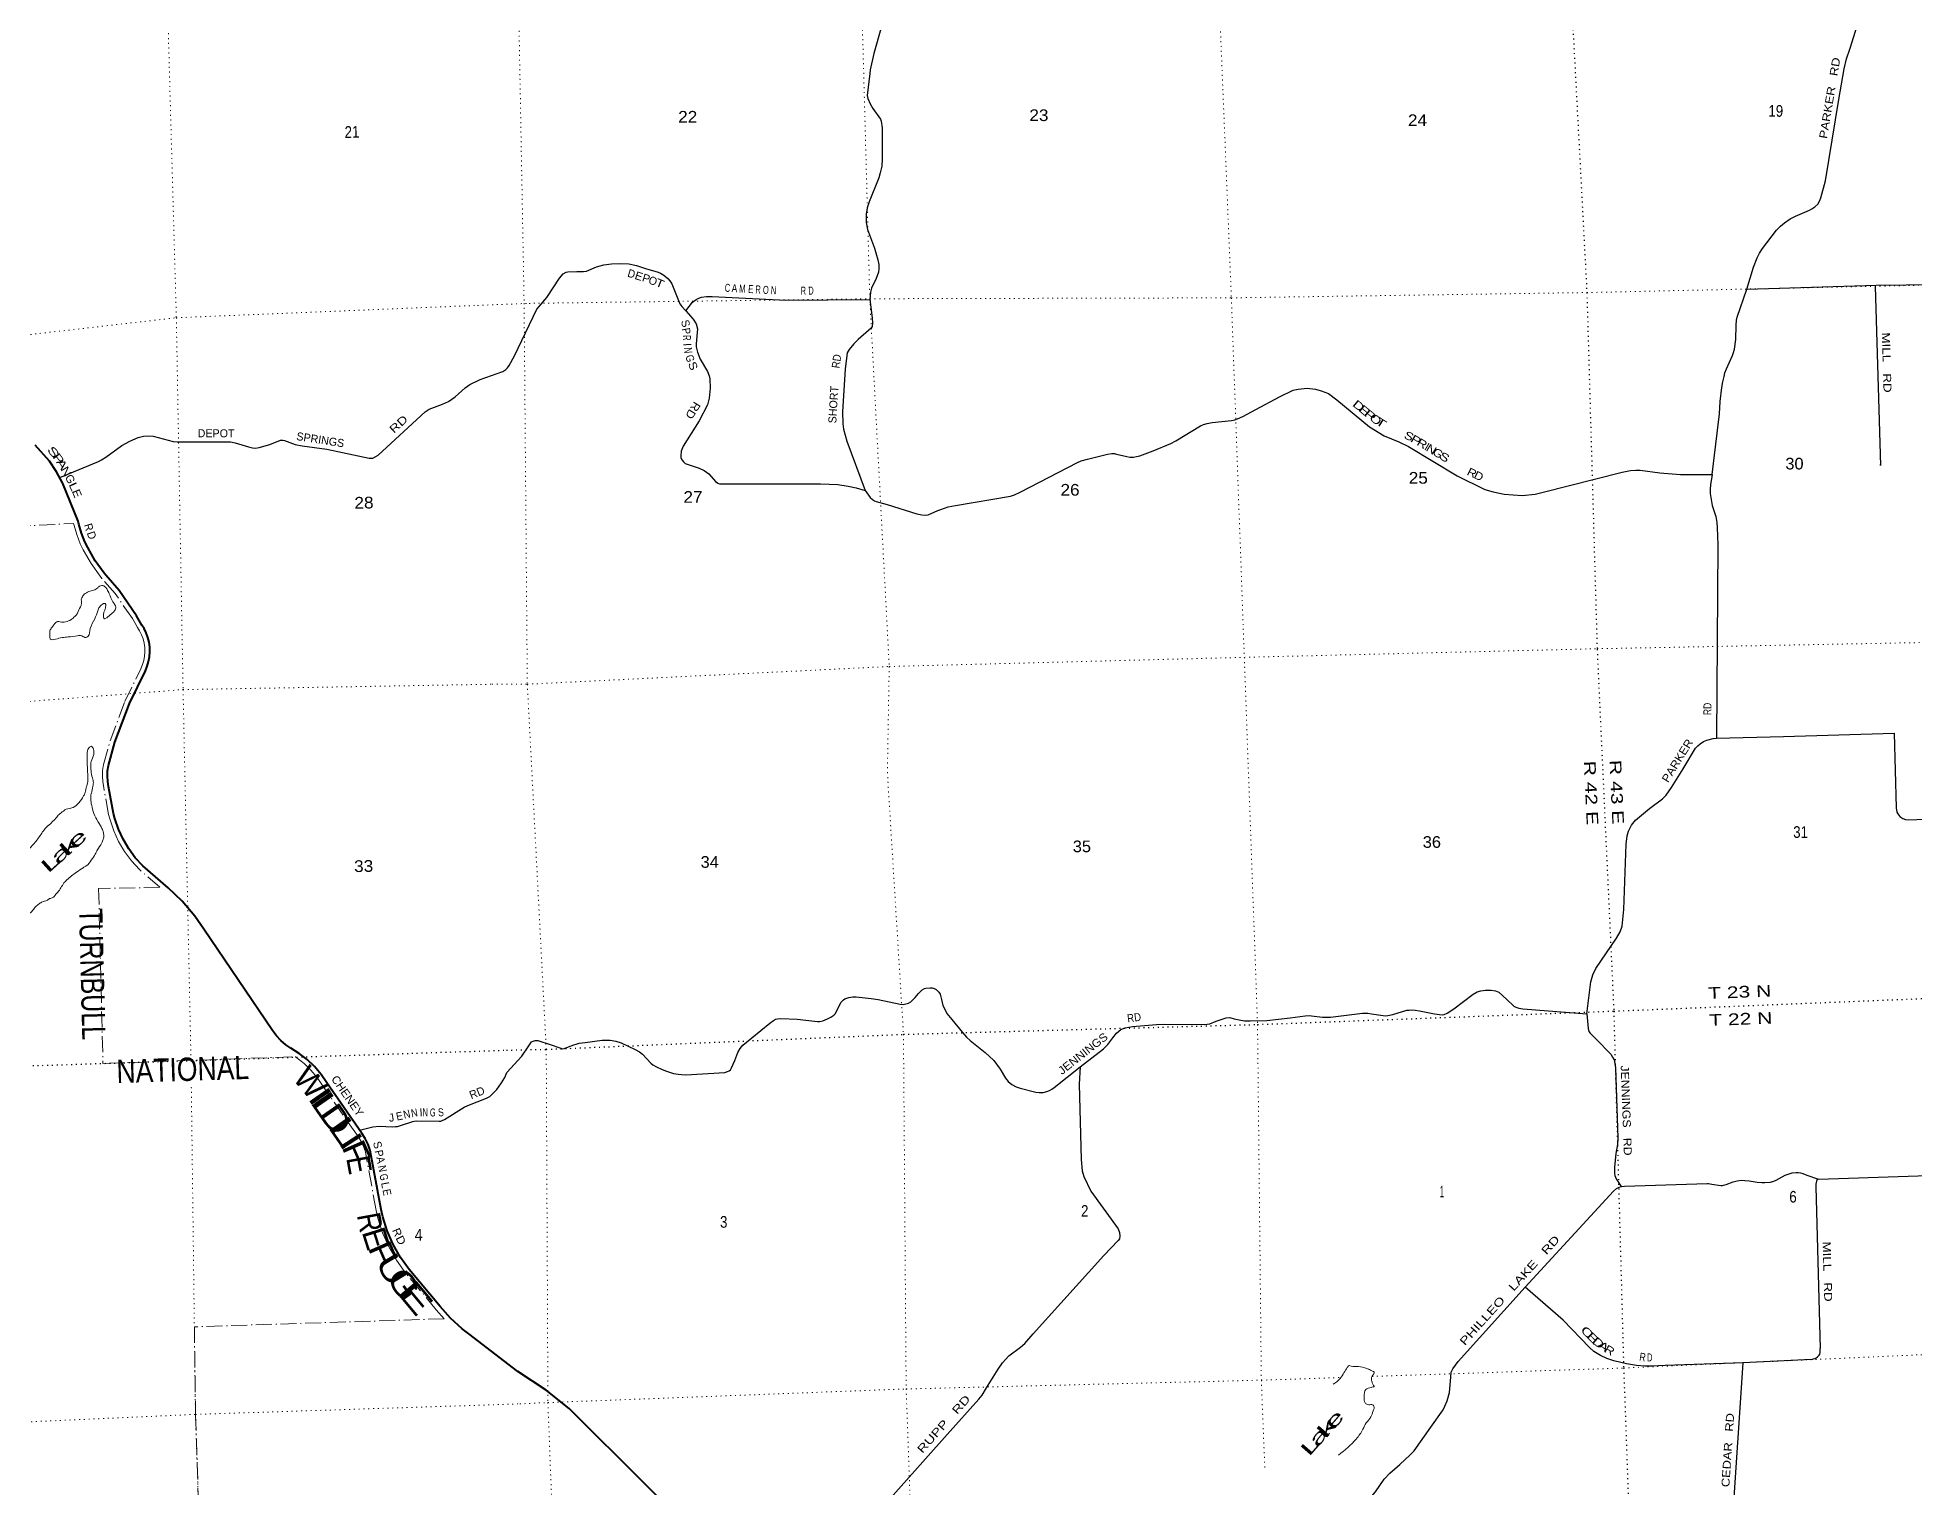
# Model space of a CAD drawing. Header units: feet. Extents: x 745759 to 1002271, y -170898 to 32007.
# Drawn here: x 863891 to 892041, y -13748 to 8004 of the extents above; entities that cross this region are included whole.
import ezdxf
from ezdxf.enums import TextEntityAlignment as Align

# ---------------------------------------------------------------- set-up
doc = ezdxf.new("R2010")
doc.units = ezdxf.units.FT
doc.header["$LTSCALE"] = 48
doc.linetypes.add('DOT_DASHED', pattern=[7.7, 5, -1.2, 0.3, -1.2])
doc.linetypes.add('DOTTED', pattern=[1.5, 0.3, -1.2])
for name, color, linetype, lineweight in [('26', 7, 'Continuous', 40), ('29', 7, 'Continuous', 25), ('39', 7, 'Continuous', 13), ('44', 7, 'DOT_DASHED', 13), ('6', 7, 'DOTTED', 25), ('7', 7, 'DOTTED', 13)]:
    doc.layers.add(name, color=color, linetype=linetype, lineweight=lineweight)
for name, color, linetype in [('27', 7, 'Continuous'), ('30', 7, 'Continuous'), ('41', 7, 'Continuous')]:
    doc.layers.add(name, color=color, linetype=linetype)

msp = doc.modelspace()

# ---------------------------------------------------------------- linework, layer by layer
at = {"layer": '26'}
for points in [[(871095.91, -12009.87), (870358.15, -11443.84), (870259.78, -11368), (870085.35, -11209.77), (869928.42, -11034.18), (869465.64, -10478.34), (869335.77, -10297.19), (869225.54, -10103.46), (869136.17, -9899.27), (869068.63, -9686.85), (869043.16, -9577.66), (868880.13, -8690.96), (868847.33, -8601.02), (868803.73, -8511.28), (868750.98, -8426.6), (868227.9, -7676.24), (868143.11, -7550.48), (868045.63, -7434.28), (867936.54, -7328.9), (867817.04, -7235.5), (867688.42, -7155.1), (867659.09, -7139.28), (867616.06, -7107.5), (867541.38, -7042.44), (867473.91, -6969.92), (867414.38, -6890.76), (866385.9, -5371.8), (866250.54, -5177.6), (866060.63, -4953.62), (865848.35, -4750.73), (865470.25, -4423.41), (865357.29, -4300.62), (865257.78, -4166.7), (865172.82, -4023.11), (865103.33, -3871.42), (865050.08, -3713.31), (865030.83, -3637.26), (864957.32, -3232.9), (864944.15, -3155.65), (864939.03, -3076.64), (864942.2, -2997.53), (864953.62, -2919.19), (865052.11, -2567.79), (865270.06, -1985.07), (865509.6, -1496.74), (865537.11, -1428.76), (865557.37, -1358.29), (865570.15, -1286.08), (865575.31, -1212.93), (865572.79, -1139.65), (865562.63, -1067.03), (865544.93, -995.86), (865519.9, -926.94), (865487.79, -861.01), (865456.61, -809.96), (865375.93, -673.03), (865113.38, -291.59), (864914.3, -62.26), (864890.08, -32.59), (864756.33, 153.31), (864642.75, 352.17), (864599.89, 439.14), (864549.22, 570.01), (864512.51, 705.46), (864498.71, 746.54), (864271.36, 1315.54), (864267.3, 1324.09), (864176.76, 1490.34), (864069.34, 1646.22), (863855.24, 1888.9)], [(874634.41, -23131.28), (874457.86, -18433.22), (874374.62, -15380.14), (874372.53, -15378.21), (874374.47, -15319.64), (874370.1, -15252.45), (874358.74, -15186.07), (874340.5, -15121.25), (874315.59, -15058.69), (874284.27, -14999.08), (874246.89, -14943.07), (874203.87, -14891.27), (874155.66, -14844.25), (871863.07, -12562.02), (871519.94, -12286.69), (871095.91, -12009.87)]]:
    msp.add_lwpolyline(points, dxfattribs=at)
at = {"layer": '29'}
for p, q in [((889094.18, 391.74), (889072.51, -2506.18)), ((887693.01, -9227.42), (888934.21, -9189.48)), ((890560.67, -9236.97), (890628.7, -11665.25)), ((889468.33, -11875.72), (889309.01, -14274.48))]:
    msp.add_line(p, q, dxfattribs=at)
for points in [[(889528.81, 4228.26), (889627.49, 4556.68), (889680.49, 4698.07), (889718.02, 4770.96), (889759.97, 4839.45), (889971.94, 5113.39), (890029.35, 5173.04), (890091.18, 5226.06), (890177.29, 5283.5), (890254.57, 5325.47), (890466.54, 5413.83), (890501.87, 5435.93), (890546.03, 5464.65), (890590.19, 5504.42), (890616.68, 5546.38), (890636.56, 5599.41), (890705, 5855.66), (890908.14, 7075.12), (890987.63, 7534.63), (891022.96, 7684.85), (891075.95, 7843.91), (891279.08, 8497.82)], [(876546.85, 8167.34), (876435.46, 7765.53), (876378.99, 7519.12), (876372.71, 7464.18), (876347.61, 7257)], [(876347.61, 7257), (876335.07, 7134.58), (876344.48, 7090.63), (876378.99, 7009.01), (876419.78, 6939.95), (876532.73, 6776.72), (876545.28, 6748.46), (876557.83, 6651.16), (876560.97, 6180.28), (876551.56, 6073.56), (876529.59, 5973.1), (876507.63, 5897.77), (876363.31, 5539.91), (876335.07, 5448.87), (876319.38, 5351.56), (876319.38, 5229.14), (876338.21, 5125.54), (876444.88, 4843.02), (876495.08, 4667.24), (876507.63, 4598.17), (876507.63, 4532.25), (876501.36, 4485.17), (876469.98, 4390.99), (876397.82, 4243.45), (876382.13, 4183.81), (876373.64, 4075.86)], [(870530.34, 2871.59), (870869.57, 2994.08), (870913.5, 3022.33), (870941.74, 3050.58), (870963.69, 3081.98), (871045.27, 3226.38), (871380.98, 3926.4), (871415.49, 3967.21), (871528.44, 4105.33), (871716.69, 4394.13), (871776.31, 4460.04), (871817.1, 4482.02), (871842.19, 4488.3), (871980.24, 4494.58), (872077.51, 4494.57), (872124.56, 4500.86), (872275.16, 4563.64), (872381.84, 4595.02), (872501.06, 4607.59), (872635.98, 4613.86), (872758.34, 4607.59), (872874.43, 4582.47), (873009.34, 4538.53), (873197.59, 4482.02), (873233.67, 4466.32), (873285.43, 4438.08), (873345.05, 4387.84), (873374.85, 4354.88), (873404.66, 4306.23), (873523.88, 4011.16), (873553.69, 3968.77), (873611.73, 3904.43)], [(889005.18, 1447.32), (889115.27, 2360.79), (889128.51, 2541.94), (889150.59, 2754.02), (889166.06, 2837.97), (889184.83, 2920.81), (889199.18, 2972.72), (889221.25, 3032.37), (889309.57, 3231.2), (889327.24, 3276.49), (889340.49, 3328.41), (889362.56, 3474.21), (889366.98, 3686.29), (889371.4, 3765.82), (889380.23, 3810), (889528.81, 4228.26)], [(889528.81, 4228.26), (891468.98, 4288.22), (892815.15, 4302.07), (896396.82, 4440.23)], [(891451.7, 4267.35), (891530, 1585.29), (891527.59, 1595.28)], [(873611.73, 3904.43), (873715.27, 4031.55), (873767.04, 4072.35), (873810.96, 4094.33), (873847.05, 4106.89), (873925.48, 4117.87), (874010.19, 4119.44), (875111.45, 4062.94), (876373.64, 4075.86)], [(876373.64, 4075.86), (876410.37, 3799.26), (876413.51, 3717.65), (876407.23, 3667.42), (876391.55, 3642.31), (876197.03, 3472.8), (876131.14, 3410.02), (876062.11, 3325.26), (876033.88, 3271.89), (876002.5, 3027.04), (875964.85, 2392.94), (875967.99, 2207.73), (875977.4, 2129.25), (876027.6, 1947.18), (876303.7, 1206.35)], [(873611.73, 3904.43), (873724.68, 3780.42), (873768.61, 3708.22), (873787.43, 3636.02), (873768.61, 3410.01), (873768.61, 3366.06), (873790.57, 3281.3), (873831.36, 3177.71), (873938.03, 2995.64), (873966.27, 2929.72), (873972.54, 2885.77), (873978.82, 2741.38), (873966.27, 2593.84), (873938.03, 2493.38), (873812.53, 2254.81), (873574.08, 1871.84), (873545.84, 1799.64), (873536.43, 1727.44), (873539.57, 1696.05), (873558.39, 1661.52), (873580.36, 1636.4), (873605.46, 1614.43), (873812.53, 1545.37), (873887.83, 1507.7), (873956.86, 1457.47), (874057.26, 1341.33), (874091.77, 1316.22), (874116.87, 1306.8), (874270.6, 1306.8), (875632.27, 1306.8), (875895.82, 1297.38), (876046.42, 1275.41), (876168.79, 1247.16), (876303.7, 1206.35)], [(864223.01, 1405.42), (864721.91, 1608.27), (864803.23, 1644.17), (864848.18, 1667.84), (864916.78, 1710.44), (865153.66, 1881.11), (865274.01, 1947.13), (865399.4, 2001.56), (865482.19, 2022.86), (865558.42, 2027.07), (865624.14, 2022.86), (865922.64, 1945.66), (865983.73, 1937.66), (866784.01, 1936.3), (866854.31, 1925.82), (867053.42, 1864.63), (867114.54, 1847.72), (867159.49, 1845.35), (867213.9, 1852.45), (867372.53, 1896.34), (867535.64, 1961.33), (867568.76, 1963.69), (867596.28, 1959.81), (867752.77, 1897.46), (867857.37, 1880.85), (868231.35, 1828.81), (868864.47, 1695.75), (868921.96, 1691.51), (869000.19, 1739.08), (869702.65, 2389.72), (869766.52, 2429.95), (869962.84, 2501.52), (870055.14, 2543.56), (870155.22, 2612.33), (870303.55, 2749.46), (870372.15, 2796.81), (870530.34, 2871.59)], [(876303.7, 1206.35), (876377.43, 1105.89), (876413.51, 1071.37), (876444.88, 1055.66), (876469.98, 1044.68), (876633.14, 996.03), (877078.66, 857.91), (877152.39, 843.77), (877213.57, 840.63), (877248.08, 845.35), (877392.41, 908.13), (877437.9, 925.39), (877549.28, 961.48), (877655.96, 983.47), (878484.25, 1121.59), (878545.44, 1141.97), (878628.58, 1184.37), (879488.25, 1630.13), (879544.72, 1652.07), (879638.85, 1680.36), (879938.47, 1752.52), (880002.8, 1761.97), (880042.01, 1761.94), (880073.38, 1755.66), (880228.7, 1718.02), (880274.18, 1710.15), (880325.95, 1710.15), (880373.01, 1716.43), (880423.22, 1730.58), (880624.02, 1805.92), (880887.57, 1912.65), (880962.86, 1951.87), (881333.09, 2176.34), (881378.58, 2196.72), (881433.48, 2212.41), (881508.79, 2226.56), (881797.44, 2257.95), (881849.2, 2267.36), (881889.99, 2281.48), (881966.86, 2320.74), (882161.39, 2421.19), (882519.06, 2615.81)], [(882519.06, 2615.81), (882724.56, 2711.54), (882799.86, 2730.38), (882931.63, 2742.93), (883057.13, 2730.38), (883144.98, 2705.26), (883251.65, 2661.31), (883377.15, 2567.14), (883866.6, 2165.33), (884086.22, 2027.21), (884305.85, 1939.32), (884450.17, 1870.26), (885184.35, 1430.78), (885598.49, 1223.6), (885723.99, 1185.93), (885887.14, 1154.54), (886156.97, 1135.7), (886351.49, 1154.54), (886451.89, 1179.65), (887656.68, 1481.01), (887782.18, 1506.12), (887863.75, 1512.4), (887926.51, 1512.4), (888221.43, 1474.73), (888532.04, 1449.62), (889005.18, 1447.32)], [(889005.18, 1447.32), (888980.57, 1293.75), (888976.16, 1229.69), (888978.36, 1165.62), (889009.28, 984.47), (889060.06, 818.78), (889077.72, 728.21), (889082.14, 650.89), (889094.18, 391.74)], [(887129.56, -6641.46), (887187.61, -6161.18), (887215.84, -6057.59), (887262.91, -5960.28), (887570.38, -5508.24), (887626.85, -5414.07), (887658.23, -5326.18), (887683.33, -5075.05), (887714.71, -4095.64), (887730.4, -3970.08), (887752.36, -3901.02), (887796.29, -3809.99), (887859.03, -3737.78), (888066.11, -3561.99), (888260.63, -3417.59), (888317.11, -3361.09), (888398.68, -3248.08), (888574.38, -2965.56), (888756.35, -2657.93), (888790.87, -2620.26), (888825.38, -2592.01), (888878.72, -2557.48), (888925.78, -2538.64), (889023.04, -2513.53), (889072.51, -2506.18)], [(889072.51, -2506.18), (890077.97, -2479.82), (891736.77, -2431.18), (891734.84, -2433.28), (891765.09, -3552.61)], [(891765.09, -3552.61), (891778.09, -3617.21), (891789.13, -3643.72), (891822.25, -3681.28), (891864.2, -3714.42), (891908.36, -3727.67), (891945.88, -3733)], [(891945.88, -3733), (895763.3, -3586.46), (899709.88, -3461.85), (899728.7, -3461.16)], [(870930.72, -7522.7), (871156.62, -7277.13), (871250.75, -7139.01), (871300.95, -7063.67), (871322.91, -7051.11), (871354.29, -7041.7), (871395.07, -7044.83), (871577.04, -7101.34), (871724.51, -7154.7), (871762.16, -7165.68), (871790.39, -7164.12), (871934.72, -7107.61), (871969.23, -7095.05), (872016.3, -7082.5), (872104.14, -7069.94), (872359.85, -7036.98), (872395.93, -7035.42), (872480.64, -7038.55), (872565.36, -7051.11), (872643.79, -7076.22), (872854, -7175.1), (872919.89, -7214.34), (872962.25, -7247.3), (873089.31, -7383.86), (873119.12, -7405.83), (873172.45, -7438.79), (873258.74, -7478.02), (873321.49, -7503.14), (873428.16, -7536.1), (873498.75, -7548.66), (873547.39, -7553.37), (873611.7, -7554.93), (874199.98, -7521.98), (874239.2, -7509.41), (874264.3, -7496.86), (874284.69, -7481.16), (874300.38, -7452.92), (874350.58, -7339.91), (874394.51, -7220.62), (874427.45, -7160.97), (874469.81, -7113.89), (874871.41, -6781.15), (874927.89, -6741.9), (874959.26, -6724.64), (874987.5, -6716.79), (875040.83, -6712.09), (875285.55, -6724.64), (875586.75, -6756.03), (875624.4, -6756.02), (875666.76, -6748.17), (875737.35, -6718.36), (875787.55, -6693.24), (875833.04, -6663.42), (875856.58, -6636.75), (875919.33, -6511.18), (875942.86, -6468.79), (875977.37, -6432.69), (876000.9, -6417.01), (876058.94, -6398.17), (876120.12, -6387.19), (876170.32, -6385.62), (876391.51, -6413.87), (876496.62, -6429.56), (876829.2, -6498.63), (876871.55, -6500.18), (876913.91, -6493.91), (876951.56, -6482.92), (876986.07, -6460.96), (877055.1, -6398.17)], [(877055.1, -6398.17), (877105.3, -6336.96), (877142.95, -6299.29), (877160.2, -6282.02), (877191.58, -6263.19), (877215.11, -6256.91), (877276.29, -6250.63), (877307.66, -6252.2), (877339.04, -6261.62), (877367.28, -6275.75), (877390.81, -6299.29), (877408.06, -6318.12), (877426.89, -6347.95), (877450.42, -6426.42), (877470.81, -6515.89), (877491.21, -6564.55), (877530.43, -6635.18), (877605.73, -6726.21), (877764.17, -6923.97), (877823.78, -6991.46), (877877.12, -7041.69), (878104.59, -7222.19), (878165.77, -7277.12)], [(884843.9, -6639.88), (884955.28, -6657.16), (884986.65, -6654.01), (885033.71, -6632.04), (885130.98, -6566.12), (885422.76, -6346.38), (885482.38, -6313.42), (885535.71, -6296.16), (885607.88, -6285.17), (885692.59, -6286.74), (885756.91, -6299.29), (885808.67, -6318.13), (885927.9, -6424.86), (886031.44, -6525.31), (886062.81, -6544.14), (886108.3, -6556.7), (886166.35, -6566.12), (887129.56, -6641.46)], [(879529, -7438.78), (879880.39, -7167.25), (879943.14, -7101.34), (880018.44, -7004.02), (880071.78, -6931.82), (880137.67, -6878.46), (880203.56, -6853.35), (880313.37, -6834.51), (880671.04, -6803.12), (880796.54, -6796.84), (881392.66, -6799.98), (881474.24, -6790.56), (881568.36, -6752.89), (881718.96, -6702.66), (881772.3, -6699.53), (881838.18, -6715.22), (881910.35, -6734.06), (881995.06, -6746.62), (882076.63, -6746.61), (882327.63, -6740.33), (882679.03, -6702.66), (882904.93, -6671.27), (882964.54, -6668.14), (882999.05, -6671.27), (883162.2, -6690.11), (883281.43, -6690.11), (883764.6, -6633.6), (883843.04, -6633.61), (883896.37, -6639.88), (884109.72, -6671.27), (884142.66, -6669.72), (884216.4, -6652.44), (884429.75, -6589.66), (884462.69, -6584.96), (884492.5, -6583.38), (884553.68, -6586.53), (884618, -6595.93), (884843.9, -6639.88)], [(887129.56, -6641.46), (887146.81, -6864.34), (887159.36, -6905.15), (887178.18, -6930.26), (887272.31, -7027.57), (887485.66, -7247.31), (887513.89, -7294.4), (887535.86, -7332.07), (887554.68, -7448.22), (887592.33, -8509.23), (887586.06, -8603.41), (887560.96, -8735.25), (887542.13, -8942.43), (887542.13, -9039.74), (887545.27, -9067.99), (887567.23, -9118.23), (887642.53, -9231.23)], [(878165.77, -7277.12), (878231.65, -7341.47), (878328.91, -7471.75), (878410.48, -7606.73), (878448.13, -7655.38), (878501.47, -7702.47), (878568.93, -7735.43), (878630.11, -7757.41), (878865.42, -7818.62), (878912.48, -7823.33), (878973.66, -7820.19), (879028.57, -7809.2), (879066.22, -7793.5), (879100.73, -7774.67), (879138.38, -7746.42), (879529, -7438.78)], [(868722.02, -8385.06), (868920.09, -8336.74), (869016.57, -8327.14), (869215.83, -8335.65), (869260.24, -8334.23), (869287.82, -8330.98), (869319.39, -8322.4), (869518.11, -8256.13), (869539.78, -8251.69), (869569.77, -8249.01), (869915.93, -8252.72), (869940.78, -8250.5), (869960.49, -8244.29), (869995.98, -8227.73), (870289.33, -8043.12), (870344.62, -8018.02), (870622.89, -7908.21), (870672.57, -7882.18), (870710.43, -7849.04), (870779.03, -7775.67), (870851.16, -7679.27), (870897.32, -7595.79), (870930.72, -7522.7)], [(879529, -7438.78), (879513.31, -7696.19), (879544.68, -8826.27), (879557.23, -8995.78), (879582.33, -9083.68), (879689.01, -9303.41), (880096.88, -9868.46), (880115.7, -9924.96), (880121.98, -9975.19), (880118.84, -10015.99), (880098.65, -10042.81)], [(890600.24, -9120.38), (893292.06, -9030.16), (896455.84, -8862.43), (898685.09, -8782.76)], [(886201.92, -10740.74), (887529.02, -9300.28), (887573.2, -9264.92), (887612.93, -9242.84), (887644.96, -9232.89), (887693.01, -9227.42)], [(888934.21, -9189.48), (888951.04, -9189.86), (889004.04, -9198.7), (889138.73, -9216.37), (889164.12, -9217.48), (889178.47, -9214.17), (889218.22, -9200.91), (889319.8, -9163.35), (889383.82, -9145.67), (889445.66, -9139.05), (889498.65, -9140.15), (889560.48, -9145.68), (889684.13, -9167.77), (889751.48, -9174.39), (889796.75, -9174.4), (889883.96, -9166.66), (889929.23, -9154.51), (889968.98, -9136.84), (890099.26, -9063.94), (890145.62, -9045.15), (890207.45, -9028.59), (890265.96, -9023.06), (890297.98, -9024.16), (890331.11, -9028.59), (890367.54, -9039.63), (890428.26, -9061.73), (890600.24, -9120.38)], [(890600.24, -9120.38), (890587.25, -9128.01), (890578.63, -9137.46), (890570.13, -9154.51), (890564.61, -9171.08), (890560.2, -9195.38), (890560.67, -9236.97)], [(878825.22, -11442.45), (879884.89, -10268), (880098.65, -10042.81)], [(888299.78, -11918.4), (888103.13, -11929.34), (887994.93, -11929.34), (887873.48, -11918.29), (887721.12, -11893.99), (887531.22, -11849.8), (887427.44, -11814.46), (887332.49, -11770.27), (887230.91, -11706.2), (887164.67, -11646.55), (886771.62, -11235.62), (886201.92, -10740.74), (885199.15, -11855.61)], [(875592.95, -15042.59), (875641.65, -15032.3), (875701.27, -14994.63), (875826.77, -14869.06), (877533.56, -12954.2), (878010.46, -12420.55), (878057.52, -12364.06), (878123.41, -12251.04), (878299.11, -11974.8), (878364.99, -11877.49), (878455.98, -11773.89), (878631.68, -11642.05), (878700.7, -11585.56), (878825.22, -11442.45)], [(890498.71, -11826.14), (890528.74, -11819.99), (890559.66, -11807.84), (890586.15, -11789.06), (890610.44, -11764.76), (890621.48, -11747.08), (890628.11, -11723.88), (890628.7, -11665.25)], [(882877.42, -15023.68), (882981.81, -14869.05), (883072.8, -14759.18), (883323.8, -14508.05), (883806.97, -13999.51), (883879.12, -13908.47), (883957.57, -13811.17), (884089.34, -13622.81), (884170.92, -13534.93), (884321.52, -13403.08), (884478.39, -13258.68), (884538, -13195.89), (884785.86, -12844.32), (884974.11, -12580.63), (884999.2, -12527.26), (885033.72, -12448.78), (885068.24, -12323.23), (885087.06, -12090.93), (885093.33, -12015.58), (885118.44, -11965.37), (885199.15, -11855.61)], [(890498.71, -11826.14), (889468.33, -11875.72), (888299.78, -11918.4)]]:
    msp.add_lwpolyline(points, dxfattribs=at)
at = {"layer": '39'}
for points in [[(864933.32, -272.54), (864966.36, -340.54), (865020.18, -462.62), (865050.92, -506.49), (865063.41, -540.55), (865059.66, -564.75), (865043.96, -599.18), (864982.16, -654.36), (864904.3, -713.77), (864890.2, -713.96), (864881.95, -697.96), (864883.13, -627.49), (864898.75, -585.01), (864914.09, -520.39), (864905.66, -488.3), (864887.48, -484.51), (864879.48, -488.65), (864817.63, -539.8), (864794.11, -594.46), (864749.23, -717.85), (864682.46, -863.67), (864645.6, -982.93), (864615.55, -997.42), (864552.8, -972.08), (864490.34, -970.9), (864349.53, -988.89), (864258.99, -998.14), (864160.56, -1021.59), (864081.99, -1020.62), (864077.39, -972.38), (864077.26, -962.31), (864074.87, -930.14), (864088.25, -869.57), (864106.14, -849.2), (864167.65, -769.87), (864189.67, -757.51), (864272.39, -768.48), (864312.6, -761.9), (864394.8, -728.6), (864450.63, -679.55), (864484, -642.05), (864488.33, -630.73), (864533.55, -537.54), (864549.12, -491.03), (864550.23, -414.53), (864556.11, -400.35), (864591.74, -347.54), (864659.77, -308.39), (864732.05, -287.3), (864794.05, -250.24), (864807.99, -235.97), (864870.24, -219.02), (864918.97, -250.59), (864933.32, -272.54)], [(860840.06, -5840.62), (860851.1, -5804.19), (860902.87, -5753.18), (860956.43, -5684.02), (860969.99, -5637.54), (860987.15, -5556.8), (861018.79, -5506.05), (861054.73, -5479.4), (861129.13, -5468.35), (861175.46, -5467.73), (861241.76, -5452.75), (861295.97, -5437.94), (861343.76, -5391.01), (861351.72, -5382.85), (861409.32, -5313.64), (861414.86, -5271.3), (861415.48, -5154.54), (861422.78, -5090.03), (861442.35, -5041.46), (861468.19, -5012.93), (861514.28, -4992.19), (861550.68, -5003.78), (861615.44, -5029.08), (861646.04, -5060.88), (861666.27, -5068.66), (861704.74, -5084.25), (861770, -5067.05), (861801, -5055.05), (861809.06, -5048.64), (861867.18, -5023.72), (861919.1, -4984.77), (861985.52, -4979.87), (862059.61, -4942.65), (862097.74, -4930.05), (862152, -4902.05), (862197.89, -4882.42), (862248.05, -4865.65), (862310.04, -4826.58), (862419.87, -4744.6), (862489.16, -4643.03), (862519.99, -4523.85), (862543.18, -4441.02), (862568.88, -4400.41), (862574.87, -4396.3), (862598.88, -4381.9), (862673.16, -4360.78), (862741.52, -4349.8), (862775.89, -4359.4), (862832.66, -4390.86), (862867.41, -4432.67), (862919.21, -4554.77), (862921.87, -4609.08), (862908.49, -4669.65), (862901.03, -4720.07), (862905.89, -4790.46), (862903.22, -4905.23), (862917.94, -4957.37), (862932.13, -4965.23), (862964.29, -4958.76), (862970.3, -4956.67), (863100.32, -4878.44), (863234.43, -4806.2), (863330.49, -4752.59), (863372.33, -4713.78), (863431.94, -4644.56), (863451.95, -4632.21), (863519.35, -4540.72), (863622.2, -4380.34), (863737.11, -4217.77), (863778.65, -4152.8), (863840.3, -4085.55), (863943.41, -3947.3), (864050.67, -3819.06), (864060.65, -3810.88), (864168.15, -3702.76), (864213.88, -3651.83), (864277.74, -3600.65), (864301.69, -3582.21), (864388.02, -3556.91), (864426.16, -3546.34), (864509.92, -3474.77), (864581.24, -3373.18), (864604.81, -3322.53), (864625.9, -3231.67), (864639.42, -3183.18), (864644.26, -3080.46), (864638.56, -2939.63), (864633, -2810.87), (864632.93, -2804.84), (864641.72, -2696.02), (864653.4, -2661.64), (864669.27, -2641.3), (864707.42, -2630.73), (864715.65, -2644.71), (864732.09, -2672.67)], [(864732.09, -2672.67), (864735.03, -2751.14), (864694, -2859.05), (864690, -2891.05), (864693, -2997.05), (864713.02, -3103.7), (864727.98, -3175.96), (864720.54, -3228.4), (864697.63, -3335.4), (864695.69, -3341.45), (864688.23, -3391.88), (864693.09, -3462.27), (864716.56, -3572.67), (864764.41, -3700.85), (864830.19, -3812.7), (864856.95, -3860.66), (864877.88, -3926.81), (864884.68, -3991.13), (864875.02, -4025.48), (864853.49, -4078.1), (864788.25, -4183.64), (864756.77, -4246.46), (864697.39, -4335.82), (864621.88, -4423.39), (864585.87, -4443.99), (864575.86, -4450.16), (864473.93, -4517.95), (864332.26, -4632.55), (864286.49, -4679.46), (864241.02, -4752.54), (864139.8, -4880.7), (864121.89, -4899.06), (864071.7, -4913.81), (864027.72, -4942.58), (863965.5, -4961.52), (863913.5, -4992.41), (863865.6, -5031.29), (863815.97, -5092.35), (863756.12, -5141.45), (863725.98, -5147.89), (863691.64, -5140.3), (863685.6, -5140.37), (863637.52, -5163.16), (863579.98, -5236.39), (863548.27, -5281.09), (863514.99, -5362.06), (863469.81, -5459.28), (863443.91, -5483.78), (863333.34, -5503.37), (863235.01, -5534.87), (863217.05, -5549.21), (863187.19, -5579.8), (863111.28, -5633.14), (863025.84, -5732.91), (863019.85, -5737.02), (862956.54, -5834.49), (862934.6, -5852.89), (862876.93, -5916.06), (862847, -5918.05), (862820.49, -5912.78), (862773.85, -5887.24), (862733.1, -5847.53), (862686.13, -5793.81), (862661.39, -5745.82), (862650.64, -5689.6), (862696.18, -5622.57), (862733.45, -5537.53), (862736.64, -5467.04), (862727.82, -5402.74), (862700.64, -5318.56), (862698.5, -5308.52), (862682.03, -5278.55), (862614.94, -5227.11), (862572.5, -5215.6), (862509.4, -5160.08), (862425.89, -5082.68), (862393.27, -5050.91), (862328.74, -5043.73), (862220.4, -5081.4), (862095.6, -5089.11), (862035.03, -5077.84), (862016.97, -5084.12), (862009.2, -5108.37), (862008, -5176.83), (861970.26, -5221.62), (861964.29, -5227.74), (861870.79, -5327.62), (861836.91, -5358.26), (861760.92, -5405.57), (861694.89, -5442.69), (861644.7, -5457.44), (861582.6, -5486.45), (861574.93, -5518.76), (861587.31, -5544.76), (861654.07, -5568.03), (861744.59, -5556.76), (861820.96, -5541.65)], [(883320.79, -12199.56), (883428.07, -12114.54), (883484.94, -12027.52), (883534.02, -11946.87), (883563.11, -11919.47), (883591.57, -11926.39), (883700.51, -11932.09), (883826.58, -11963.33), (883869.52, -11979.76), (883914.79, -12004.16), (883937.39, -12015.36), (883930.49, -12043.88), (883895.07, -12113.9), (883907.32, -12167.88), (883923.1, -12209.61), (883934.37, -12239.41), (883932.36, -12239.5), (883916.28, -12240.14), (883892.41, -12247.16), (883813.08, -12276.58), (883787.17, -12382.53), (883792.19, -12456.97), (883801.05, -12476.79), (883838.37, -12503.53), (883872.78, -12508.2), (883900.75, -12503.04), (883934.05, -12529.94), (883922.75, -12598.99), (883888.15, -12689.15), (883819.3, -12778.67), (883768.78, -12873.51), (883668.05, -13020.8), (883402.39, -13263.64)]]:
    msp.add_spline(points, degree=3, dxfattribs=at)
at = {"layer": '44'}
for points in [[(843613.04, -802.45), (844104.95, -785.44), (844082.9, -81.32), (846793.39, 12.96), (846645.04, 3984.93), (849272.56, 4083.96), (849194.66, 5427.59), (850531.37, 5451.34), (850651.67, 1473.35), (853356.08, 1555.29), (853316.05, 2885.6), (854616.11, 2922.66), (854696.37, 249.66), (855392.04, 265.71), (855438.14, -1084.36), (856741.27, -1048.26), (856705.18, 316.35), (858032.36, 372.03), (858088.49, -992.08), (860734.55, -909.83), (861528.47, -826.48), (862093.02, -782.21), (862068.14, 591.57), (864430.21, 714.9)], [(865726.26, -4744.23), (865417.94, -4477.32), (865299.43, -4348.51), (865195.23, -4208.28), (865106.27, -4057.92), (865033.51, -3899.08), (864978.08, -3734.51), (864957.5, -3653.19), (864883.46, -3245.91), (864869.56, -3164.4), (864863.93, -3077.57), (864867.42, -2990.6), (864880.1, -2903.6), (864980.75, -2544.49), (865201.1, -1955.35), (865441.08, -1466.12), (865466.11, -1404.26), (865484.2, -1341.35), (865495.61, -1276.88), (865500.22, -1211.58), (865497.97, -1146.15), (865488.9, -1081.32), (865473.09, -1017.77), (865450.75, -956.24), (865421.92, -897.06), (865392.29, -848.55), (865312.65, -713.38), (865053.99, -337.58), (864856.92, -110.57), (864830.53, -78.25), (864693.15, 112.7), (864576.49, 316.96), (864531.15, 408.96), (864477.86, 546.6), (864440.7, 683.69), (864430.21, 714.9)], [(865726.26, -4744.23), (864806.78, -4761.6), (864871.77, -7386.37), (867760.1, -7286.19)], [(869991.34, -11217.13), (869871.62, -11083.18), (869406.27, -10524.24), (869272.53, -10337.7), (869158.41, -10137.13), (869065.89, -9925.74), (868996.26, -9706.76), (868969.72, -9592.97), (868807.51, -8710.73), (868778.19, -8630.33), (868737.99, -8547.59), (868688.35, -8467.9), (868166.04, -7718.65), (868083.12, -7595.67), (867990.7, -7485.49), (867887.26, -7385.57), (867760.1, -7286.19)], [(869991.34, -11217.13), (866242.55, -11337.27), (866260.59, -12651.21), (866437.53, -18015.39), (866625.89, -23410.45), (871534.85, -23196.93)]]:
    msp.add_lwpolyline(points, dxfattribs=at)
at = {"layer": '6'}
for p, q in [((866194.37, -7343.83), (870922.96, -7187.08)), ((860868.5, -7514.05), (866191.01, -7343.95))]:
    msp.add_line(p, q, dxfattribs=at)
for points in [[(886672.12, 14089.76), (886847.68, 9496.8), (887127.26, 4177.97), (887281.36, -1174.15), (887531.09, -6601.11), (887679.24, -11955.49), (887866.34, -17227.6), (888023.03, -22593.74), (888211.62, -27952.55), (888232.42, -28421)], [(870922.96, -7187.08), (871520.35, -7175.13), (876878.01, -6949.33), (882188.53, -6802.09), (887531.09, -6601.11), (893164.42, -6372.28), (898474.41, -6162.52), (902009.49, -6056.63)]]:
    msp.add_lwpolyline(points, dxfattribs=at)
at = {"layer": '7'}
for p, q in [((865824.29, 9075.23), (865972.17, 3802.06)), ((865972.18, 3800.02), (870491.75, 3985.55)), ((860708.28, 3194.67), (865970.7, 3799.93)), ((865972.2, 3802.04), (866073.32, -1777.89)), ((860754.83, -2188.12), (866071.29, -1778.32)), ((866071.33, -1778.23), (870707.32, -1698.24)), ((866073.32, -1777.95), (866192.26, -7344.61)), ((866192.19, -7340.45), (866192.55, -7368.7)), ((866197.25, -7741.73), (866259.17, -12649.34)), ((860989.43, -12887.42), (866258.16, -12651.32)), ((866259.13, -12649.3), (866439.85, -18021.26)), ((866260.59, -12651.21), (871122.39, -12494.04))]:
    msp.add_line(p, q, dxfattribs=at)
for points in [[(881399.13, 17198.53), (881496.91, 14823.28), (881574.13, 9530.6), (881795.88, 4098.49), (881989.88, -1294.4), (882188.53, -6802.09), (882245.34, -12137.95), (882298.35, -13485.61)], [(876077.55, 16991.11), (876187.43, 14849.58), (876224.21, 9561.33), (876373.64, 4075.86), (876664.59, -1431.87), (876636.74, -3019.69), (876878.01, -6949.33), (876918.1, -12269.73), (877112.32, -17618.22), (877325.71, -23042.6), (877544.28, -28396.16), (877555.14, -28837.86)], [(870778.6, 16786.14), (870804.54, 14600.57), (871089.44, 9398.97), (871188.33, 4018.4), (871236.34, -1697.1), (871520.35, -7175.13), (871545.47, -12473.94), (871749.06, -17839.8)], [(870491.75, 3985.55), (871262.63, 4015.61), (876373.64, 4084.86), (881795.88, 4098.49), (887127.26, 4177.97), (892815.15, 4302.07), (898093.07, 4508.52), (901576.79, 4645.66)], [(870707.32, -1698.24), (871236.34, -1697.1), (876664.59, -1431.87), (881989.88, -1294.4), (887281.36, -1165.15), (892927.29, -1057.79), (898329.49, -838.27), (900721.28, -730.89)], [(883907.12, -12082.15), (887679.24, -11955.49), (893277.51, -11705.88), (898693.72, -11491.57), (902218.37, -11290.26)], [(871122.39, -12494.04), (871545.47, -12473.94), (876918.1, -12269.73), (882245.34, -12137.95), (883439.44, -12097.85)]]:
    msp.add_lwpolyline(points, dxfattribs=at)

# ---------------------------------------------------------------- texts
at = {"layer": '27'}
for s, rotation, width, p in [('S', 309.9, 1.65, (864082.06, 1746.8)), ('P', 307.646, 1.55, (864158.7, 1648.19)), ('A', 301.471, 1.45, (864206.11, 1571.43)), ('N', 299.889, 1.25, (864269.3, 1463.87)), ('G', 295.897, 1.05, (864326.85, 1354.46)), ('L', 295.056, 1.4, (864380.33, 1241.91)), ('E', 292.287, 1.15, (864427, 1140.37)), ('R', 286.176, 0.95, (864602.49, 640.96)), ('P', 281.757, 0.95, (868956.58, -8748.28)), ('A', 280.897, 0.95, (868978.18, -8846.72)), ('N', 280.897, 0.85, (869006.22, -8975.6)), ('G', 280.897, 0.8, (869028.61, -9104.34)), ('E', 280.897, 0.9, (869073.32, -9331.34)), ('R', 292.67, 1.05, (869230.47, -9943.64)), ('D', 296.334, 1.15, (869286.3, -10065.02))]:
    msp.add_text(s, height=120, rotation=rotation, dxfattribs=dict(at, width=width)).set_placement(p, align=Align.CENTER)
for s, rotation, p in [('D', 289.172, (864646.7, 516.52)), ('S', 285.768, (868934.58, -8625.43)), ('L', 280.897, (869050.38, -9221.82))]:
    msp.add_text(s, height=120, rotation=rotation, dxfattribs=at).set_placement(p, align=Align.CENTER)
at = {"layer": '27', "width": 1.05}
msp.add_text('CHENEY', height=120, rotation=304.881, dxfattribs=at).set_placement((868289.07, -7619.63))
at = {"layer": '30'}
for s, rotation, width, p in [('PARKER   RD', 80.542, 1.2, (890727.78, 6479.28)), ('MILL   RD', 271.672, 1.25, (891551.86, 3577.8)), ('RD', 82.697, 0.9, (875919.16, 3036.41)), ('RD', 238.092, 1.15, (873741.12, 2554.2)), ('RD', 89.572, 0.8, (888995.09, -2161.37)), ('PARKER', 58.122, 1.1, (888344.65, -3183.47)), ('RD', 8.016, 0.9, (880242.12, -6772.72)), ('JENNINGS', 38.223, 1.1, (879254.77, -7562.09)), ('JENNINGS   RD', 272.032, 1.15, (887635.41, -7417.89)), ('PHILLEO   LAKE   RD', 48.03, 1.35, (885297.1, -11627.08)), ('MILL   RD', 271.605, 1.25, (890663.74, -10059.15)), ('RUPP   RD', 48.288, 1.35, (877162.33, -13244.89)), ('CEDAR   RD', 86.2, 1.2, (889263.94, -13745.85))]:
    msp.add_text(s, height=120, rotation=rotation, dxfattribs=dict(at, width=width)).set_placement(p)
for s, rotation, width, p in [('D', 344.29, 0.95, (872783.15, 4403.18)), ('E', 341.96, 1.05, (872891.17, 4367.92)), ('P', 342.291, 1.05, (873001.55, 4334.22)), ('T', 337.88, 1.3, (873202.81, 4260.98)), ('C', 357.063, 0.7, (874236.01, 4188.54)), ('A', 357.063, 0.8, (874340.69, 4182.59)), ('M', 357.063, 0.7, (874458.16, 4176.27)), ('E', 357.063, 0.75, (874585.69, 4170.02)), ('R', 357.063, 0.7, (874694.73, 4164.42)), ('O', 357.063, 0.7, (874810.84, 4158.47)), ('N', 357.063, 0.7, (874926.97, 4152.51)), ('R', 0.586, 0.65, (875376.88, 4145.66)), ('D', 0.586, 0.65, (875491.25, 4146.84)), ('P', 280.61, 0.9, (873563.29, 3588.28)), ('R', 271.24, 0.65, (873570.3, 3496.9)), ('N', 275.24, 0.75, (873589.55, 3305.37)), ('G', 284.525, 0.85, (873619.81, 3174.62)), ('S', 291.493, 1.15, (873666.5, 3055.74)), ('D', 320.616, 1.5, (883667.88, 2431.96)), ('RD', 42.807, 1.3, (869346.17, 2160.22)), ('E', 320.616, 1.6, (883755.93, 2359.68)), ('P', 320.616, 1.65, (883840.32, 2290.4)), ('O', 320.616, 1.4, (883921.6, 2228.07)), ('T', 327.834, 1.6, (884009.22, 2174.58)), ('S', 334.428, 1.25, (884434.52, 1970.41)), ('P', 329.095, 1.4, (884534.66, 1912.93)), ('R', 329.095, 1.25, (884627.08, 1859.9)), ('N', 329.095, 1.25, (884765.87, 1774.53)), ('G', 329.095, 1.2, (884864.01, 1715.78)), ('S', 329.095, 1.35, (884961.74, 1657.27)), ('R', 333.423, 1.15, (885378.24, 1420.37)), ('D', 333.423, 1.15, (885480.54, 1372.05)), ('E', 11.443, 0.9, (869329.17, -8234.8)), ('N', 13.443, 0.9, (869442.24, -8205.64)), ('N', 10.107, 0.85, (869551.88, -8186.5)), ('N', 359.386, 0.65, (869704.68, -8180.45)), ('G', 359.386, 0.6, (869818.06, -8181.67)), ('S', 5.105, 0.8, (869945.19, -8178.93)), ('C', 313.726, 1.65, (887087.96, -11461)), ('E', 313.726, 1.75, (887175.3, -11549.06)), ('D', 317.997, 1.55, (887259.91, -11622.66)), ('A', 323.759, 1.55, (887340.87, -11678.51)), ('R', 329.043, 1.25, (887438.72, -11740.57)), ('R', 350.938, 0.8, (887954.09, -11849.51)), ('D', 0.301, 0.65, (888071.03, -11856.41))]:
    msp.add_text(s, height=120, rotation=rotation, dxfattribs=dict(at, width=width)).set_placement(p, align=Align.CENTER)
for s, rotation, p in [('O', 339.291, (873099.55, 4297.91)), ('S', 286.328, (873553.64, 3697.85)), ('I', 272.24, (873574.77, 3394.26)), ('DEPOT', 359.903, (866568.61, 2006.67)), ('SPRINGS', 351.078, (868123.5, 1911.1)), ('I', 329.095, (884698.93, 1814.59)), ('RD', 21.535, (870503.78, -7881.1)), ('J', 8.831, (869207.31, -8258.13)), ('I', 2.386, (869644.84, -8178.95))]:
    msp.add_text(s, height=120, rotation=rotation, dxfattribs=at).set_placement(p, align=Align.CENTER)
msp.add_text('SHORT', height=120, rotation=86.602, dxfattribs=at).set_placement((875869.27, 2212.65))
at = {"layer": '41'}
for s, rotation, width, p in [('e', 42.083, 1.9, (864552.9, -4088.6)), ('a', 42.083, 2, (864303.45, -4316.26)), ('k', 42.083, 2.15, (864435.37, -4197.06)), ('L', 42.083, 2, (864156.95, -4445.6)), ('e', 48.965, 1.85, (883414.75, -12791.95)), ('a', 48.965, 1.95, (883179.89, -13047.98)), ('k', 48.965, 2.1, (883301.71, -12919.05)), ('L', 48.965, 1.95, (883054.62, -13186.41))]:
    msp.add_text(s, height=200, rotation=rotation, dxfattribs=dict(at, width=width)).set_placement(p, align=Align.CENTER)
at = {"layer": '44'}
for s, rotation, width, p in [('TURNBULL', 271.418, 0.8, (864513.11, -5063)), ('NATIONAL', 1.83, 0.85, (865079.88, -7682.34))]:
    msp.add_text(s, height=350, rotation=rotation, dxfattribs=dict(at, width=width)).set_placement(p)
for s, rotation, p in [('W', 309.99, (867845.67, -7781.98)), ('E', 287.639, (868797.86, -10064.61))]:
    msp.add_text(s, height=350, rotation=rotation, dxfattribs=at).set_placement(p, align=Align.CENTER)
for s, rotation, width, p in [('I', 304.881, 1.45, (867985.97, -7980.82)), ('L', 304.881, 1.7, (868092.13, -8141.14)), ('D', 304.881, 1.3, (868223.45, -8323.22)), ('L', 304.881, 1.7, (868358.77, -8513.31)), ('I', 302.881, 1.35, (868445.79, -8648.77)), ('F', 293.913, 1.2, (868515.5, -8793.99)), ('E', 280.418, 0.85, (868542.97, -8938.06)), ('R', 280.418, 0.85, (868705.15, -9802.21)), ('F', 293.638, 1.2, (868907.54, -10307.34)), ('U', 301.139, 1.35, (869064.81, -10567.01)), ('G', 305.639, 1.3, (869244.29, -10800.83)), ('E', 309.779, 1.6, (869426.16, -11015.71))]:
    msp.add_text(s, height=350, rotation=rotation, dxfattribs=dict(at, width=width)).set_placement(p, align=Align.CENTER)
at = {"layer": '6', "width": 1.35}
for s, rotation, p in [('R 42 E', 272.635, (887082.03, -2850.58)), ('R 43 E', 272.635, (887466.67, -2837.21)), ('T 23 N', 2.326, (888949.64, -6420.26)), ('T 22 N', 2.326, (888965.98, -6825.78))]:
    msp.add_text(s, height=175, rotation=rotation, dxfattribs=at).set_placement(p)
at = {"layer": '7'}
for s, width, p in [('22', 1.1, (873499.1, 6727.11)), ('23', 1.1, (878766.3, 6750.86)), ('24', 1.1, (884444.01, 6675.9)), ('19', 0.85, (889850.59, 6815.03)), ('30', 1.05, (890104.52, 1524.39)), ('25', 1.1, (884456.67, 1311.11)), ('27', 1.1, (873577.92, 1023.8)), ('26', 1.1, (879233.12, 1131.32)), ('31', 0.85, (890222.45, -4002.45)), ('35', 1.05, (879417.4, -4217.59)), ('36', 1.05, (884666.48, -4151.84)), ('34', 1.05, (873835.35, -4451.44)), ('1', 0.4, (884921.75, -9396.32)), ('2', 0.85, (879541.07, -9686.47)), ('6', 0.85, (890164.02, -9474.25)), ('3', 0.85, (874127.04, -9851.12))]:
    msp.add_text(s, height=175, dxfattribs=dict(at, width=width)).set_placement(p)
for s, rotation, width, p in [('21', 1.036, 0.85, (868497.23, 6497.27)), ('28', 1.035, 1.1, (868644.38, 935.23)), ('33', 1.037, 1.1, (868639.22, -4516.03)), ('4', 1.031, 0.9, (869549.16, -10046.3))]:
    msp.add_text(s, height=176, rotation=rotation, dxfattribs=dict(at, width=width)).set_placement(p)

doc.saveas('drawing.dxf')
